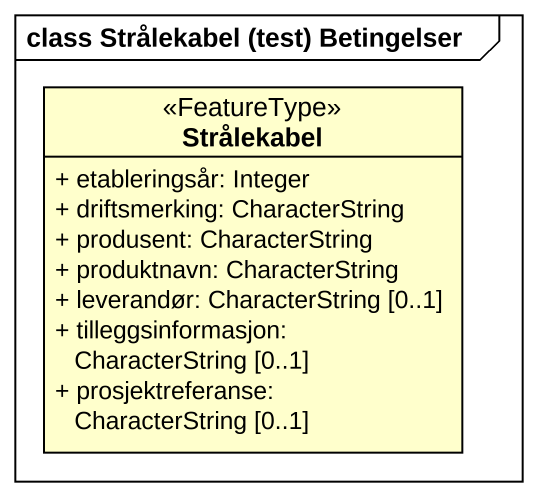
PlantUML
@startuml
mainframe class Strålekabel (test) Betingelser
hide circle
hide empty members
skinparam classAttributeIconSize 0
class Strålekabel <<FeatureType>> {
  + etableringsår: Integer
  + driftsmerking: CharacterString
  + produsent: CharacterString
  + produktnavn: CharacterString
  + leverandør: CharacterString [0..1]
  + tilleggsinformasjon: CharacterString [0..1]
  + prosjektreferanse: CharacterString [0..1]
}
@enduml
